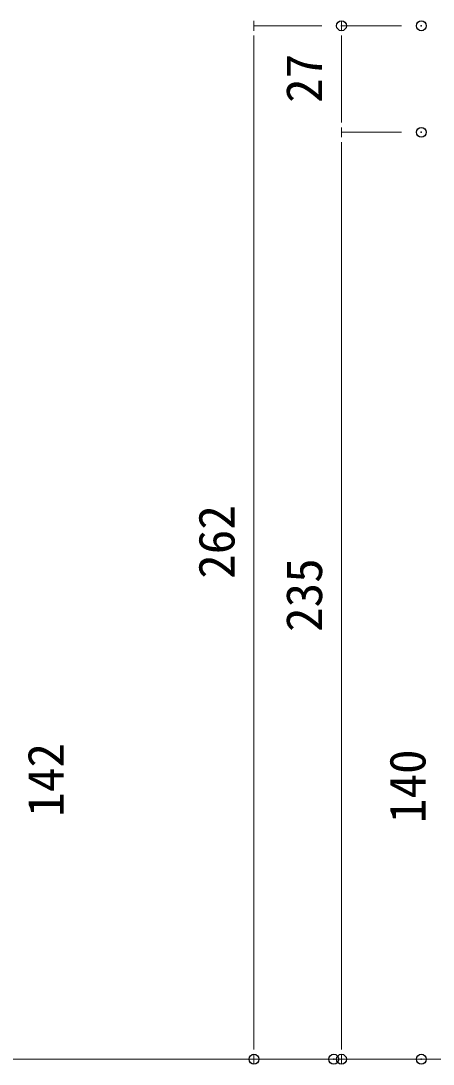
# Model space of a CAD drawing. Units: millimetres, scale not verified. Extents: x -1046 to 854, y -136 to 149.
# Drawn here: x -847.4 to -826.5, y -99.8 to -46.9 of the extents above; entities that cross this region are included whole.
import ezdxf
from ezdxf.enums import TextEntityAlignment as Align

# ---------------------------------------------------------------- set-up
doc = ezdxf.new("R2010")
doc.units = ezdxf.units.MM
doc.header["$PDMODE"] = 32
doc.header["$PDSIZE"] = 0.5
for name, color, linetype, lineweight in [('0-1_A10_通り芯寸法', 1, 'Continuous', 9), ('0-2_外形線2', 2, 'Continuous', 9), ('0-4_0', 2, 'Continuous', 9)]:
    doc.layers.add(name, color=color, linetype=linetype, lineweight=lineweight)
doc.layers.add('0-5_DEFPOINTS', color=7, linetype='Continuous')
doc.styles.add('ＭＳ ゴシック', font='')
doc.styles.get('ＭＳ ゴシック').set_extended_font_data('MS Gothic')

# ---------------------------------------------------------------- blocks, each defined once
blk = doc.blocks.new('_DOT')
at = {"layer": '0-4_0', "color": 7}
for p, q in [((-2.5, 0), (-5, 0)), ((-1.25, 0), (1.25, 0))]:
    blk.add_line(p, q, dxfattribs=at)

msp = doc.modelspace()

# ---------------------------------------------------------------- linework, layer by layer
at = {"layer": '0-1_A10_通り芯寸法'}
for p, q in [((-832.154, -47.137), (-835.59, -47.137)), ((-828.112, -47.137), (-831.154, -47.137)), ((-835.59, -48.137), (-835.59, -98.537)), ((-831.154, -51.537), (-831.154, -48.137)), ((-828.112, -52.537), (-831.154, -52.537)), ((-828.112, -52.537), (-831.154, -52.537)), ((-831.154, -53.537), (-831.154, -98.537)), ((-832.547, -99.537), (-835.59, -99.537)), ((-828.112, -99.537), (-831.154, -99.537))]:
    msp.add_line(p, q, dxfattribs=at)
at = {"layer": '0-2_外形線2'}
msp.add_line((-888.314, -99.537), (-651.612, -99.537), dxfattribs=at)
at = {"layer": '0-5_DEFPOINTS'}
for p in [(-831.154, -47.137), (-827.112, -47.137), (-827.112, -52.537), (-835.59, -99.537), (-831.547, -99.537), (-831.154, -99.537), (-827.112, -99.537)]:
    msp.add_point(p, dxfattribs=at)

# ---------------------------------------------------------------- block references
at = {"layer": '0-1_A10_通り芯寸法', "xscale": 0.1999878, "yscale": 0.1999878}
for p, rotation in [((-835.59, -47.137), 90), ((-831.154, -47.137), 90), ((-831.154, -52.537), 270), ((-831.154, -52.537), 90), ((-835.59, -99.537), 270), ((-831.154, -99.537), 270)]:
    msp.add_blockref('_DOT', p, dxfattribs=dict(at, rotation=rotation))

# ---------------------------------------------------------------- texts
at = {"layer": '0-1_A10_通り芯寸法', "style": 'ＭＳ ゴシック'}
for s, p in [('27', (-831.587, -51.048)), ('262', (-836.023, -75.18)), ('235', (-831.587, -77.875)), ('142', (-844.677, -87.243)), ('140', (-826.347, -87.568))]:
    msp.add_text(s, height=1.833, rotation=90, dxfattribs=at).set_placement(p, align=Align.BOTTOM_LEFT)

doc.saveas('drawing.dxf')
